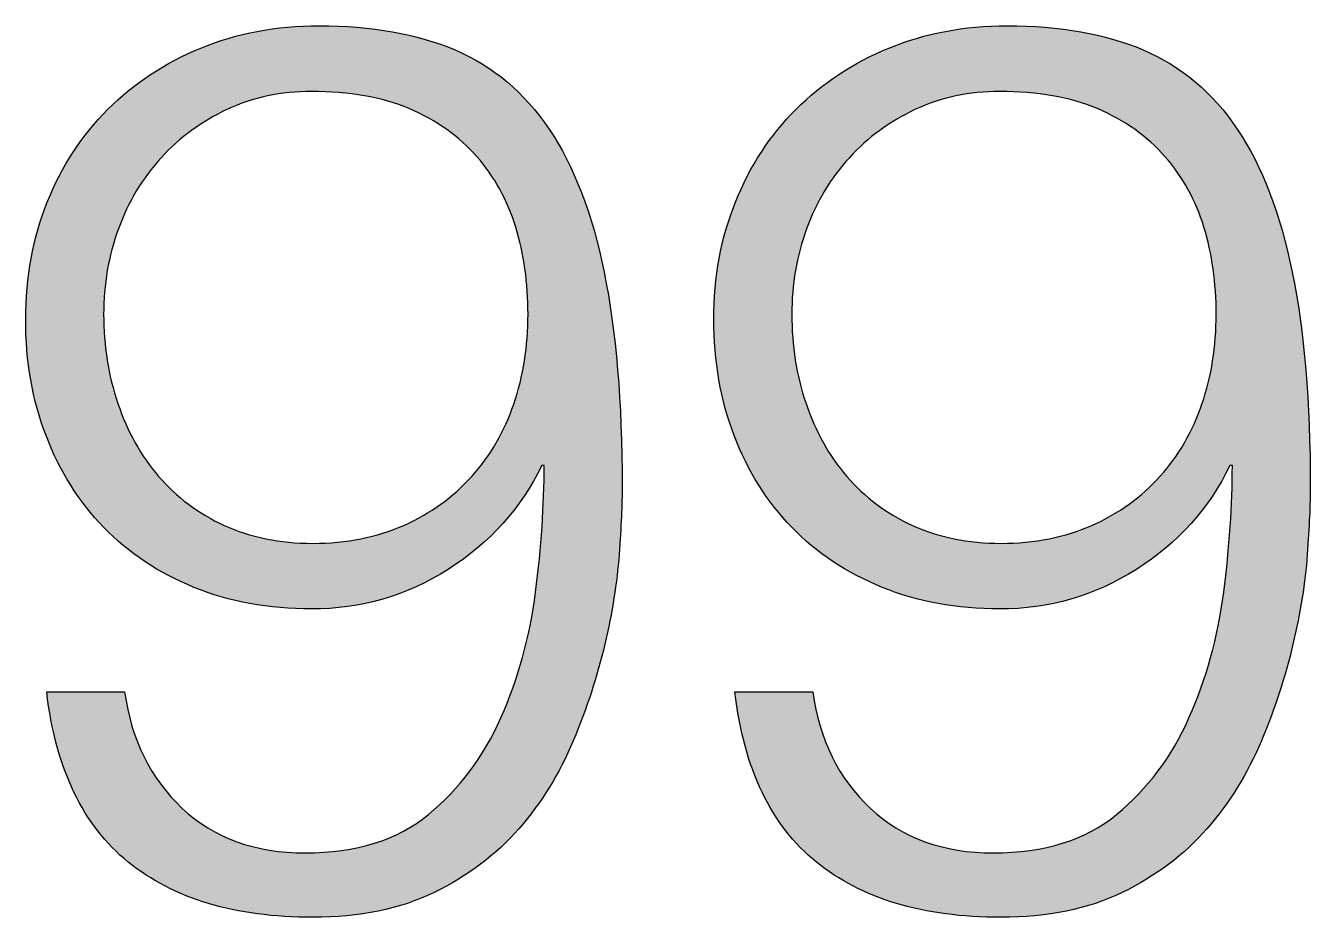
# Paper-space layout 'A4mask' of a CAD drawing. Extents: x 62 to 256, y -11 to 268.
# Drawn here: x 205.912 to 208.82, y 231.554 to 233.572 of the extents above; entities that cross this region are included whole.
import ezdxf
from ezdxf.enums import TextEntityAlignment as Align

# ---------------------------------------------------------------- set-up
doc = ezdxf.new("R2010")
doc.units = 0
doc.layers.get('0').update_dxf_attribs({"linetype": 'CONTINUOUS'})
doc.layers.get('Defpoints').update_dxf_attribs({"linetype": 'CONTINUOUS'})
doc.layers.add('JPP_Mask', color=7, linetype='CONTINUOUS')
doc.styles.add('JPP', font='arial.ttf')

# ---------------------------------------------------------------- blocks, each defined once
blk = doc.blocks.new('A4mask')
at = {"true_color": 0x004a91}
h = blk.add_hatch(color=154, dxfattribs=at)
edge = h.paths.add_edge_path()
edge.add_spline(control_points=[(139.1045, 238.2781), (139.1045, 238.4686), (139.0908, 238.6304), (139.0638, 238.7628)], knot_values=[19, 19, 19, 19, 20, 20, 20, 20], degree=3, periodic=0)
edge.add_spline(control_points=[(139.0638, 238.7628), (139.0368, 238.8955), (138.9954, 239.0032), (138.9393, 239.0867)], knot_values=[18, 18, 18, 18, 19, 19, 19, 19], degree=3, periodic=0)
edge.add_spline(control_points=[(138.9393, 239.0867), (138.8832, 239.1695), (138.8121, 239.2293), (138.7263, 239.2659)], knot_values=[17, 17, 17, 17, 18, 18, 18, 18], degree=3, periodic=0)
edge.add_spline(control_points=[(138.7263, 239.2659), (138.6404, 239.3022), (138.5375, 239.3206), (138.4181, 239.3206)], knot_values=[16, 16, 16, 16, 17, 17, 17, 17], degree=3, periodic=0)
edge.add_spline(control_points=[(138.4181, 239.3206), (138.321, 239.3206), (138.2317, 239.3035), (138.1506, 239.27)], knot_values=[15, 15, 15, 15, 16, 16, 16, 16], degree=3, periodic=0)
edge.add_spline(control_points=[(138.1506, 239.27), (138.0692, 239.2365), (137.9991, 239.1903), (137.9403, 239.1315), (137.8815, 239.0727), (137.8356, 239.0025), (137.8031, 238.9211)], knot_values=[13, 13, 13, 13, 14, 14, 14, 15, 15, 15, 15], degree=3, periodic=0)
edge.add_spline(control_points=[(137.8031, 238.9211), (137.7703, 238.8401), (137.7542, 238.7518), (137.7542, 238.6564)], knot_values=[12, 12, 12, 12, 13, 13, 13, 13], degree=3, periodic=0)
edge.add_spline(control_points=[(137.7542, 238.6564), (137.7542, 238.5613), (137.7696, 238.4734), (137.8004, 238.3931), (137.8312, 238.3127), (137.8746, 238.2436), (137.9307, 238.1858)], knot_values=[10, 10, 10, 10, 11, 11, 11, 12, 12, 12, 12], degree=3, periodic=0)
edge.add_spline(control_points=[(137.9307, 238.1858), (137.9865, 238.1277), (138.0549, 238.0825), (138.1352, 238.0497)], knot_values=[9, 9, 9, 9, 10, 10, 10, 10], degree=3, periodic=0)
edge.add_spline(control_points=[(138.1352, 238.0497), (138.2153, 238.0172), (138.3042, 238.0008), (138.4013, 238.0008)], knot_values=[8, 8, 8, 8, 9, 9, 9, 9], degree=3, periodic=0)
edge.add_spline(control_points=[(138.4013, 238.0008), (138.5135, 238.0008), (138.6165, 238.0305), (138.7109, 238.0904), (138.8053, 238.1502), (138.8757, 238.2286), (138.9226, 238.3257)], knot_values=[6, 6, 6, 6, 7, 7, 7, 8, 8, 8, 8], degree=3, periodic=0)
edge.add_spline(control_points=[(138.928, 238.3257), (138.928, 238.2361), (138.9215, 238.1403), (138.9086, 238.0387)], knot_values=[4, 4, 4, 4, 5, 5, 5, 5], degree=3, periodic=0)
edge.add_spline(control_points=[(138.9086, 238.0387), (138.8952, 237.9368), (138.8692, 237.8421), (138.8299, 237.7542)], knot_values=[3, 3, 3, 3, 4, 4, 4, 4], degree=3, periodic=0)
edge.add_spline(control_points=[(138.8299, 237.7542), (138.7909, 237.6663), (138.7362, 237.5934), (138.6661, 237.5356), (138.5959, 237.4778), (138.5029, 237.4487), (138.3873, 237.4487)], knot_values=[1, 1, 1, 1, 2, 2, 2, 3, 3, 3, 3], degree=3, periodic=0)
edge.add_spline(control_points=[(138.3873, 237.4487), (138.2734, 237.4487), (138.1804, 237.4826), (138.1086, 237.5496)], knot_values=[0, 0, 0, 0, 1, 1, 1, 1], degree=3, periodic=0)
edge.add_spline(control_points=[(138.1086, 237.5496), (138.0367, 237.617), (137.9933, 237.7046), (137.9783, 237.813)], knot_values=[29, 29, 29, 29, 30, 30, 30, 30], degree=3, periodic=0)
edge.add_spline(control_points=[(137.9783, 237.813), (137.9783, 237.813), (137.8018, 237.813), (137.8018, 237.813), (137.8223, 237.6392), (137.8839, 237.511), (137.9865, 237.4279)], knot_values=[27, 27, 27, 27, 28, 28, 28, 29, 29, 29, 29], degree=3, periodic=0)
edge.add_spline(control_points=[(137.9865, 237.4279), (138.0894, 237.3448), (138.2286, 237.303), (138.4041, 237.303)], knot_values=[26, 26, 26, 26, 27, 27, 27, 27], degree=3, periodic=0)
edge.add_spline(control_points=[(138.4041, 237.303), (138.5104, 237.303), (138.6021, 237.3219), (138.6787, 237.3591), (138.7553, 237.3964), (138.8193, 237.4446), (138.8706, 237.5035), (138.9219, 237.5623), (138.9629, 237.6286), (138.9937, 237.7025)], knot_values=[23, 23, 23, 23, 24, 24, 24, 25, 25, 25, 26, 26, 26, 26], degree=3, periodic=0)
edge.add_spline(control_points=[(138.9937, 237.7025), (139.0248, 237.7761), (139.0484, 237.8489), (139.0652, 237.9211)], knot_values=[22, 22, 22, 22, 23, 23, 23, 23], degree=3, periodic=0)
edge.add_spline(control_points=[(139.0652, 237.9211), (139.0823, 237.9929), (139.0929, 238.0606), (139.0977, 238.1242)], knot_values=[21, 21, 21, 21, 22, 22, 22, 22], degree=3, periodic=0)
edge.add_spline(control_points=[(139.0977, 238.1242), (139.1021, 238.1875), (139.1045, 238.2388), (139.1045, 238.2781)], knot_values=[20, 20, 20, 20, 21, 21, 21, 21], degree=3, periodic=0)
edge = h.paths.add_edge_path(flags=16)
edge.add_spline(control_points=[(138.8915, 238.6677), (138.8915, 238.5949), (138.8808, 238.5271), (138.8593, 238.4645), (138.8378, 238.402), (138.8063, 238.3472), (138.7642, 238.3007)], knot_values=[1, 1, 1, 1, 2, 2, 2, 3, 3, 3, 3], degree=3, periodic=0)
edge.add_spline(control_points=[(138.7642, 238.3007), (138.7222, 238.2539), (138.6708, 238.2169), (138.61, 238.1899)], knot_values=[0, 0, 0, 0, 1, 1, 1, 1], degree=3, periodic=0)
edge.add_spline(control_points=[(138.61, 238.1899), (138.5494, 238.1629), (138.4807, 238.1492), (138.4041, 238.1492)], knot_values=[15, 15, 15, 15, 16, 16, 16, 16], degree=3, periodic=0)
edge.add_spline(control_points=[(138.4041, 238.1492), (138.3295, 238.1492), (138.2625, 238.1629), (138.2036, 238.1899), (138.1448, 238.2169), (138.0956, 238.2539), (138.0552, 238.3007)], knot_values=[13, 13, 13, 13, 14, 14, 14, 15, 15, 15, 15], degree=3, periodic=0)
edge.add_spline(control_points=[(138.0552, 238.3007), (138.0152, 238.3472), (137.9844, 238.4023), (137.9629, 238.4659), (137.9413, 238.5295), (137.9307, 238.5966), (137.9307, 238.6677)], knot_values=[11, 11, 11, 11, 12, 12, 12, 13, 13, 13, 13], degree=3, periodic=0)
edge.add_spline(control_points=[(137.9307, 238.6677), (137.9307, 238.7347), (137.9417, 238.7994), (137.9642, 238.8609)], knot_values=[10, 10, 10, 10, 11, 11, 11, 11], degree=3, periodic=0)
edge.add_spline(control_points=[(137.9642, 238.8609), (137.9865, 238.9225), (138.019, 238.9762), (138.061, 239.022)], knot_values=[9, 9, 9, 9, 10, 10, 10, 10], degree=3, periodic=0)
edge.add_spline(control_points=[(138.061, 239.022), (138.1027, 239.0679), (138.1527, 239.1041), (138.2108, 239.1315)], knot_values=[8, 8, 8, 8, 9, 9, 9, 9], degree=3, periodic=0)
edge.add_spline(control_points=[(138.2108, 239.1315), (138.2686, 239.1585), (138.3322, 239.1718), (138.4013, 239.1718)], knot_values=[7, 7, 7, 7, 8, 8, 8, 8], degree=3, periodic=0)
edge.add_spline(control_points=[(138.4013, 239.1718), (138.4872, 239.1718), (138.5611, 239.1588), (138.6226, 239.1329)], knot_values=[6, 6, 6, 6, 7, 7, 7, 7], degree=3, periodic=0)
edge.add_spline(control_points=[(138.6226, 239.1329), (138.6842, 239.1065), (138.7351, 239.0706), (138.7755, 239.0248)], knot_values=[5, 5, 5, 5, 6, 6, 6, 6], degree=3, periodic=0)
edge.add_spline(control_points=[(138.7755, 239.0248), (138.8155, 238.9789), (138.8449, 238.9259), (138.8637, 238.8651)], knot_values=[4, 4, 4, 4, 5, 5, 5, 5], degree=3, periodic=0)
edge.add_spline(control_points=[(138.8637, 238.8651), (138.8822, 238.8045), (138.8915, 238.7385), (138.8915, 238.6677)], knot_values=[3, 3, 3, 3, 4, 4, 4, 4], degree=3, periodic=0)
h = blk.add_hatch(color=154, dxfattribs=at)
edge = h.paths.add_edge_path()
edge.add_spline(control_points=[(140.6624, 238.2781), (140.6624, 238.4686), (140.6488, 238.6304), (140.6217, 238.7628)], knot_values=[19, 19, 19, 19, 20, 20, 20, 20], degree=3, periodic=0)
edge.add_spline(control_points=[(140.6217, 238.7628), (140.5947, 238.8955), (140.5533, 239.0032), (140.4972, 239.0867)], knot_values=[18, 18, 18, 18, 19, 19, 19, 19], degree=3, periodic=0)
edge.add_spline(control_points=[(140.4972, 239.0867), (140.4412, 239.1695), (140.37, 239.2293), (140.2842, 239.2659)], knot_values=[17, 17, 17, 17, 18, 18, 18, 18], degree=3, periodic=0)
edge.add_spline(control_points=[(140.2842, 239.2659), (140.1983, 239.3022), (140.0954, 239.3206), (139.976, 239.3206)], knot_values=[16, 16, 16, 16, 17, 17, 17, 17], degree=3, periodic=0)
edge.add_spline(control_points=[(139.976, 239.3206), (139.8789, 239.3206), (139.7896, 239.3035), (139.7085, 239.27)], knot_values=[15, 15, 15, 15, 16, 16, 16, 16], degree=3, periodic=0)
edge.add_spline(control_points=[(139.7085, 239.27), (139.6271, 239.2365), (139.557, 239.1903), (139.4982, 239.1315), (139.4394, 239.0727), (139.3935, 239.0025), (139.361, 238.9211)], knot_values=[13, 13, 13, 13, 14, 14, 14, 15, 15, 15, 15], degree=3, periodic=0)
edge.add_spline(control_points=[(139.361, 238.9211), (139.3282, 238.8401), (139.3121, 238.7518), (139.3121, 238.6564)], knot_values=[12, 12, 12, 12, 13, 13, 13, 13], degree=3, periodic=0)
edge.add_spline(control_points=[(139.3121, 238.6564), (139.3121, 238.5613), (139.3275, 238.4734), (139.3583, 238.3931), (139.3891, 238.3127), (139.4325, 238.2436), (139.4886, 238.1858)], knot_values=[10, 10, 10, 10, 11, 11, 11, 12, 12, 12, 12], degree=3, periodic=0)
edge.add_spline(control_points=[(139.4886, 238.1858), (139.5444, 238.1277), (139.6128, 238.0825), (139.6931, 238.0497)], knot_values=[9, 9, 9, 9, 10, 10, 10, 10], degree=3, periodic=0)
edge.add_spline(control_points=[(139.6931, 238.0497), (139.7732, 238.0172), (139.8621, 238.0008), (139.9592, 238.0008)], knot_values=[8, 8, 8, 8, 9, 9, 9, 9], degree=3, periodic=0)
edge.add_spline(control_points=[(139.9592, 238.0008), (140.0714, 238.0008), (140.1744, 238.0305), (140.2688, 238.0904), (140.3632, 238.1502), (140.4336, 238.2286), (140.4805, 238.3257)], knot_values=[6, 6, 6, 6, 7, 7, 7, 8, 8, 8, 8], degree=3, periodic=0)
edge.add_spline(control_points=[(140.486, 238.3257), (140.486, 238.2361), (140.4795, 238.1403), (140.4665, 238.0387)], knot_values=[4, 4, 4, 4, 5, 5, 5, 5], degree=3, periodic=0)
edge.add_spline(control_points=[(140.4665, 238.0387), (140.4531, 237.9368), (140.4271, 237.8421), (140.3878, 237.7542)], knot_values=[3, 3, 3, 3, 4, 4, 4, 4], degree=3, periodic=0)
edge.add_spline(control_points=[(140.3878, 237.7542), (140.3488, 237.6663), (140.2941, 237.5934), (140.224, 237.5356), (140.1539, 237.4778), (140.0608, 237.4487), (139.9452, 237.4487)], knot_values=[1, 1, 1, 1, 2, 2, 2, 3, 3, 3, 3], degree=3, periodic=0)
edge.add_spline(control_points=[(139.9452, 237.4487), (139.8313, 237.4487), (139.7383, 237.4826), (139.6665, 237.5496)], knot_values=[0, 0, 0, 0, 1, 1, 1, 1], degree=3, periodic=0)
edge.add_spline(control_points=[(139.6665, 237.5496), (139.5946, 237.617), (139.5512, 237.7046), (139.5362, 237.813)], knot_values=[29, 29, 29, 29, 30, 30, 30, 30], degree=3, periodic=0)
edge.add_spline(control_points=[(139.5362, 237.813), (139.5362, 237.813), (139.3597, 237.813), (139.3597, 237.813), (139.3802, 237.6392), (139.4418, 237.511), (139.5444, 237.4279)], knot_values=[27, 27, 27, 27, 28, 28, 28, 29, 29, 29, 29], degree=3, periodic=0)
edge.add_spline(control_points=[(139.5444, 237.4279), (139.6473, 237.3448), (139.7865, 237.303), (139.962, 237.303)], knot_values=[26, 26, 26, 26, 27, 27, 27, 27], degree=3, periodic=0)
edge.add_spline(control_points=[(139.962, 237.303), (140.0683, 237.303), (140.16, 237.3219), (140.2366, 237.3591), (140.3132, 237.3964), (140.3772, 237.4446), (140.4285, 237.5035), (140.4798, 237.5623), (140.5208, 237.6286), (140.5516, 237.7025)], knot_values=[23, 23, 23, 23, 24, 24, 24, 25, 25, 25, 26, 26, 26, 26], degree=3, periodic=0)
edge.add_spline(control_points=[(140.5516, 237.7025), (140.5827, 237.7761), (140.6063, 237.8489), (140.6231, 237.9211)], knot_values=[22, 22, 22, 22, 23, 23, 23, 23], degree=3, periodic=0)
edge.add_spline(control_points=[(140.6231, 237.9211), (140.6402, 237.9929), (140.6508, 238.0606), (140.6556, 238.1242)], knot_values=[21, 21, 21, 21, 22, 22, 22, 22], degree=3, periodic=0)
edge.add_spline(control_points=[(140.6556, 238.1242), (140.66, 238.1875), (140.6624, 238.2388), (140.6624, 238.2781)], knot_values=[20, 20, 20, 20, 21, 21, 21, 21], degree=3, periodic=0)
edge = h.paths.add_edge_path(flags=16)
edge.add_spline(control_points=[(140.4494, 238.6677), (140.4494, 238.5949), (140.4388, 238.5271), (140.4172, 238.4645), (140.3957, 238.402), (140.3642, 238.3472), (140.3221, 238.3007)], knot_values=[1, 1, 1, 1, 2, 2, 2, 3, 3, 3, 3], degree=3, periodic=0)
edge.add_spline(control_points=[(140.3221, 238.3007), (140.2801, 238.2539), (140.2288, 238.2169), (140.1679, 238.1899)], knot_values=[0, 0, 0, 0, 1, 1, 1, 1], degree=3, periodic=0)
edge.add_spline(control_points=[(140.1679, 238.1899), (140.1073, 238.1629), (140.0386, 238.1492), (139.962, 238.1492)], knot_values=[15, 15, 15, 15, 16, 16, 16, 16], degree=3, periodic=0)
edge.add_spline(control_points=[(139.962, 238.1492), (139.8874, 238.1492), (139.8204, 238.1629), (139.7616, 238.1899), (139.7027, 238.2169), (139.6535, 238.2539), (139.6131, 238.3007)], knot_values=[13, 13, 13, 13, 14, 14, 14, 15, 15, 15, 15], degree=3, periodic=0)
edge.add_spline(control_points=[(139.6131, 238.3007), (139.5731, 238.3472), (139.5423, 238.4023), (139.5208, 238.4659), (139.4992, 238.5295), (139.4886, 238.5966), (139.4886, 238.6677)], knot_values=[11, 11, 11, 11, 12, 12, 12, 13, 13, 13, 13], degree=3, periodic=0)
edge.add_spline(control_points=[(139.4886, 238.6677), (139.4886, 238.7347), (139.4996, 238.7994), (139.5221, 238.8609)], knot_values=[10, 10, 10, 10, 11, 11, 11, 11], degree=3, periodic=0)
edge.add_spline(control_points=[(139.5221, 238.8609), (139.5444, 238.9225), (139.5769, 238.9762), (139.6189, 239.022)], knot_values=[9, 9, 9, 9, 10, 10, 10, 10], degree=3, periodic=0)
edge.add_spline(control_points=[(139.6189, 239.022), (139.6607, 239.0679), (139.7106, 239.1041), (139.7687, 239.1315)], knot_values=[8, 8, 8, 8, 9, 9, 9, 9], degree=3, periodic=0)
edge.add_spline(control_points=[(139.7687, 239.1315), (139.8265, 239.1585), (139.8902, 239.1718), (139.9592, 239.1718)], knot_values=[7, 7, 7, 7, 8, 8, 8, 8], degree=3, periodic=0)
edge.add_spline(control_points=[(139.9592, 239.1718), (140.0451, 239.1718), (140.119, 239.1588), (140.1805, 239.1329)], knot_values=[6, 6, 6, 6, 7, 7, 7, 7], degree=3, periodic=0)
edge.add_spline(control_points=[(140.1805, 239.1329), (140.2421, 239.1065), (140.2931, 239.0706), (140.3334, 239.0248)], knot_values=[5, 5, 5, 5, 6, 6, 6, 6], degree=3, periodic=0)
edge.add_spline(control_points=[(140.3334, 239.0248), (140.3734, 238.9789), (140.4028, 238.9259), (140.4217, 238.8651)], knot_values=[4, 4, 4, 4, 5, 5, 5, 5], degree=3, periodic=0)
edge.add_spline(control_points=[(140.4217, 238.8651), (140.4401, 238.8045), (140.4494, 238.7385), (140.4494, 238.6677)], knot_values=[3, 3, 3, 3, 4, 4, 4, 4], degree=3, periodic=0)
at = {"layer": 'Defpoints', "color": 154, "true_color": 0x004a91}
for points, knots in [([(138.1506, 239.27), (138.2317, 239.3035), (138.321, 239.3206), (138.4181, 239.3206), (138.5375, 239.3206), (138.6404, 239.3022), (138.7263, 239.2659)], [15, 15, 15, 15, 16, 16, 16, 17, 17, 17, 17]), ([(139.7085, 239.27), (139.7896, 239.3035), (139.8789, 239.3206), (139.976, 239.3206), (140.0954, 239.3206), (140.1983, 239.3022), (140.2842, 239.2659)], [15, 15, 15, 15, 16, 16, 16, 17, 17, 17, 17]), ([(137.8031, 238.9211), (137.8356, 239.0025), (137.8815, 239.0727), (137.9403, 239.1315), (137.9991, 239.1903), (138.0692, 239.2365), (138.1506, 239.27)], [13, 13, 13, 13, 14, 14, 14, 15, 15, 15, 15]), ([(139.361, 238.9211), (139.3935, 239.0025), (139.4394, 239.0727), (139.4982, 239.1315), (139.557, 239.1903), (139.6271, 239.2365), (139.7085, 239.27)], [13, 13, 13, 13, 14, 14, 14, 15, 15, 15, 15]), ([(138.6226, 239.1329), (138.5611, 239.1588), (138.4872, 239.1718), (138.4013, 239.1718), (138.3322, 239.1718), (138.2686, 239.1585), (138.2108, 239.1315)], [6, 6, 6, 6, 7, 7, 7, 8, 8, 8, 8]), ([(140.1805, 239.1329), (140.119, 239.1588), (140.0451, 239.1718), (139.9592, 239.1718), (139.8902, 239.1718), (139.8265, 239.1585), (139.7687, 239.1315)], [6, 6, 6, 6, 7, 7, 7, 8, 8, 8, 8]), ([(137.9307, 238.1858), (137.8746, 238.2436), (137.8312, 238.3127), (137.8004, 238.3931), (137.7696, 238.4734), (137.7542, 238.5613), (137.7542, 238.6564), (137.7542, 238.7518), (137.7703, 238.8401), (137.8031, 238.9211)], [10, 10, 10, 10, 11, 11, 11, 12, 12, 12, 13, 13, 13, 13]), ([(139.4886, 238.1858), (139.4325, 238.2436), (139.3891, 238.3127), (139.3583, 238.3931), (139.3275, 238.4734), (139.3121, 238.5613), (139.3121, 238.6564), (139.3121, 238.7518), (139.3282, 238.8401), (139.361, 238.9211)], [10, 10, 10, 10, 11, 11, 11, 12, 12, 12, 13, 13, 13, 13]), ([(137.9642, 238.8609), (137.9417, 238.7994), (137.9307, 238.7347), (137.9307, 238.6677), (137.9307, 238.5966), (137.9413, 238.5295), (137.9629, 238.4659), (137.9844, 238.4023), (138.0152, 238.3472), (138.0552, 238.3007)], [10, 10, 10, 10, 11, 11, 11, 12, 12, 12, 13, 13, 13, 13]), ([(138.7642, 238.3007), (138.8063, 238.3472), (138.8378, 238.402), (138.8593, 238.4645), (138.8808, 238.5271), (138.8915, 238.5949), (138.8915, 238.6677), (138.8915, 238.7385), (138.8822, 238.8045), (138.8637, 238.8651)], [1, 1, 1, 1, 2, 2, 2, 3, 3, 3, 4, 4, 4, 4]), ([(139.5221, 238.8609), (139.4996, 238.7994), (139.4886, 238.7347), (139.4886, 238.6677), (139.4886, 238.5966), (139.4992, 238.5295), (139.5208, 238.4659), (139.5423, 238.4023), (139.5731, 238.3472), (139.6131, 238.3007)], [10, 10, 10, 10, 11, 11, 11, 12, 12, 12, 13, 13, 13, 13]), ([(140.3221, 238.3007), (140.3642, 238.3472), (140.3957, 238.402), (140.4172, 238.4645), (140.4388, 238.5271), (140.4494, 238.5949), (140.4494, 238.6677), (140.4494, 238.7385), (140.4401, 238.8045), (140.4217, 238.8651)], [1, 1, 1, 1, 2, 2, 2, 3, 3, 3, 4, 4, 4, 4]), ([(139.0638, 238.7628), (139.0908, 238.6304), (139.1045, 238.4686), (139.1045, 238.2781), (139.1045, 238.2388), (139.1021, 238.1875), (139.0977, 238.1242)], [19, 19, 19, 19, 20, 20, 20, 21, 21, 21, 21]), ([(140.6217, 238.7628), (140.6488, 238.6304), (140.6624, 238.4686), (140.6624, 238.2781), (140.6624, 238.2388), (140.66, 238.1875), (140.6556, 238.1242)], [19, 19, 19, 19, 20, 20, 20, 21, 21, 21, 21]), ([(138.0552, 238.3007), (138.0956, 238.2539), (138.1448, 238.2169), (138.2036, 238.1899), (138.2625, 238.1629), (138.3295, 238.1492), (138.4041, 238.1492), (138.4807, 238.1492), (138.5494, 238.1629), (138.61, 238.1899)], [13, 13, 13, 13, 14, 14, 14, 15, 15, 15, 16, 16, 16, 16]), ([(138.9226, 238.3257), (138.8757, 238.2286), (138.8053, 238.1502), (138.7109, 238.0904), (138.6165, 238.0305), (138.5135, 238.0008), (138.4013, 238.0008), (138.3042, 238.0008), (138.2153, 238.0172), (138.1352, 238.0497)], [6, 6, 6, 6, 7, 7, 7, 8, 8, 8, 9, 9, 9, 9]), ([(139.6131, 238.3007), (139.6535, 238.2539), (139.7027, 238.2169), (139.7616, 238.1899), (139.8204, 238.1629), (139.8874, 238.1492), (139.962, 238.1492), (140.0386, 238.1492), (140.1073, 238.1629), (140.1679, 238.1899)], [13, 13, 13, 13, 14, 14, 14, 15, 15, 15, 16, 16, 16, 16]), ([(140.4805, 238.3257), (140.4336, 238.2286), (140.3632, 238.1502), (140.2688, 238.0904), (140.1744, 238.0305), (140.0714, 238.0008), (139.9592, 238.0008), (139.8621, 238.0008), (139.7732, 238.0172), (139.6931, 238.0497)], [6, 6, 6, 6, 7, 7, 7, 8, 8, 8, 9, 9, 9, 9]), ([(138.1086, 237.5496), (138.1804, 237.4826), (138.2734, 237.4487), (138.3873, 237.4487), (138.5029, 237.4487), (138.5959, 237.4778), (138.6661, 237.5356), (138.7362, 237.5934), (138.7909, 237.6663), (138.8299, 237.7542)], [0, 0, 0, 0, 1, 1, 1, 2, 2, 2, 3, 3, 3, 3]), ([(139.6665, 237.5496), (139.7383, 237.4826), (139.8313, 237.4487), (139.9452, 237.4487), (140.0608, 237.4487), (140.1539, 237.4778), (140.224, 237.5356), (140.2941, 237.5934), (140.3488, 237.6663), (140.3878, 237.7542)], [0, 0, 0, 0, 1, 1, 1, 2, 2, 2, 3, 3, 3, 3]), ([(138.9937, 237.7025), (138.9629, 237.6286), (138.9219, 237.5623), (138.8706, 237.5035), (138.8193, 237.4446), (138.7553, 237.3964), (138.6787, 237.3591), (138.6021, 237.3219), (138.5104, 237.303), (138.4041, 237.303), (138.2286, 237.303), (138.0894, 237.3448), (137.9865, 237.4279)], [23, 23, 23, 23, 24, 24, 24, 25, 25, 25, 26, 26, 26, 27, 27, 27, 27]), ([(140.5516, 237.7025), (140.5208, 237.6286), (140.4798, 237.5623), (140.4285, 237.5035), (140.3772, 237.4446), (140.3132, 237.3964), (140.2366, 237.3591), (140.16, 237.3219), (140.0683, 237.303), (139.962, 237.303), (139.7865, 237.303), (139.6473, 237.3448), (139.5444, 237.4279)], [23, 23, 23, 23, 24, 24, 24, 25, 25, 25, 26, 26, 26, 27, 27, 27, 27])]:
    blk.add_open_spline(points, degree=3, knots=knots, dxfattribs=at)
for points in [[(138.7263, 239.2659), (138.8121, 239.2293), (138.8832, 239.1695), (138.9393, 239.0867)], [(140.2842, 239.2659), (140.37, 239.2293), (140.4412, 239.1695), (140.4972, 239.0867)], [(138.2108, 239.1315), (138.1527, 239.1041), (138.1027, 239.0679), (138.061, 239.022)], [(138.7755, 239.0248), (138.7351, 239.0706), (138.6842, 239.1065), (138.6226, 239.1329)], [(139.7687, 239.1315), (139.7106, 239.1041), (139.6607, 239.0679), (139.6189, 239.022)], [(140.3334, 239.0248), (140.2931, 239.0706), (140.2421, 239.1065), (140.1805, 239.1329)], [(138.9393, 239.0867), (138.9954, 239.0032), (139.0368, 238.8955), (139.0638, 238.7628)], [(140.4972, 239.0867), (140.5533, 239.0032), (140.5947, 238.8955), (140.6217, 238.7628)], [(138.061, 239.022), (138.019, 238.9762), (137.9865, 238.9225), (137.9642, 238.8609)], [(138.8637, 238.8651), (138.8449, 238.9259), (138.8155, 238.9789), (138.7755, 239.0248)], [(139.6189, 239.022), (139.5769, 238.9762), (139.5444, 238.9225), (139.5221, 238.8609)], [(140.4217, 238.8651), (140.4028, 238.9259), (140.3734, 238.9789), (140.3334, 239.0248)], [(138.61, 238.1899), (138.6708, 238.2169), (138.7222, 238.2539), (138.7642, 238.3007)], [(138.9086, 238.0387), (138.9215, 238.1403), (138.928, 238.2361), (138.928, 238.3257)], [(138.928, 238.3257), (138.928, 238.3257), (138.9226, 238.3257), (138.9226, 238.3257)], [(140.1679, 238.1899), (140.2288, 238.2169), (140.2801, 238.2539), (140.3221, 238.3007)], [(140.4665, 238.0387), (140.4795, 238.1403), (140.486, 238.2361), (140.486, 238.3257)], [(140.486, 238.3257), (140.486, 238.3257), (140.4805, 238.3257), (140.4805, 238.3257)], [(138.1352, 238.0497), (138.0549, 238.0825), (137.9865, 238.1277), (137.9307, 238.1858)], [(139.6931, 238.0497), (139.6128, 238.0825), (139.5444, 238.1277), (139.4886, 238.1858)], [(139.0977, 238.1242), (139.0929, 238.0606), (139.0823, 237.9929), (139.0652, 237.9211)], [(140.6556, 238.1242), (140.6508, 238.0606), (140.6402, 237.9929), (140.6231, 237.9211)], [(138.8299, 237.7542), (138.8692, 237.8421), (138.8952, 237.9368), (138.9086, 238.0387)], [(140.3878, 237.7542), (140.4271, 237.8421), (140.4531, 237.9368), (140.4665, 238.0387)], [(139.0652, 237.9211), (139.0484, 237.8489), (139.0248, 237.7761), (138.9937, 237.7025)], [(140.6231, 237.9211), (140.6063, 237.8489), (140.5827, 237.7761), (140.5516, 237.7025)], [(137.9865, 237.4279), (137.8839, 237.511), (137.8223, 237.6392), (137.8018, 237.813)], [(137.8018, 237.813), (137.8018, 237.813), (137.9783, 237.813), (137.9783, 237.813)], [(137.9783, 237.813), (137.9933, 237.7046), (138.0367, 237.617), (138.1086, 237.5496)], [(139.5444, 237.4279), (139.4418, 237.511), (139.3802, 237.6392), (139.3597, 237.813)], [(139.3597, 237.813), (139.3597, 237.813), (139.5362, 237.813), (139.5362, 237.813)], [(139.5362, 237.813), (139.5512, 237.7046), (139.5946, 237.617), (139.6665, 237.5496)]]:
    blk.add_open_spline(points, degree=3, dxfattribs=at)
at = {"color": 7, "style": 'JPP'}
for tag, p in [('Client', (16.17, 271.1)), ('Project1', (16.17, 262.4196)), ('Project2', (16.17, 256.9196)), ('Title1', (16.17, 246.6494))]:
    blk.add_attdef(tag, text='', height=2.2, dxfattribs=at).set_placement(p, align=Align.MIDDLE_LEFT)
at = {"color": 2, "style": 'JPP'}
for tag, p in [('Date', (94.85, 266)), ('Drawn', (94.85, 256)), ('Checked', (94.85, 245.5)), ('Scale', (94.85, 236))]:
    blk.add_attdef(tag, text='', height=1.3333, dxfattribs=at).set_placement(p, align=Align.MIDDLE_CENTER)
at = {"color": 6, "style": 'JPP'}
for tag, p in [('Ref', (15.9534, 238.8762)), ('DrgNo.', (51.8832, 238.8762)), ('Rev', (75.3007, 238.8762))]:
    blk.add_attdef(tag, text='', height=2.2, dxfattribs=at).set_placement(p, align=Align.MIDDLE_LEFT)

psp = doc.layouts.new('A4mask')

# ---------------------------------------------------------------- block references
at = {"layer": 'JPP_Mask'}
psp.add_blockref('A4mask', (68.1578, -5.7489), dxfattribs=at)

doc.saveas('drawing.dxf')
